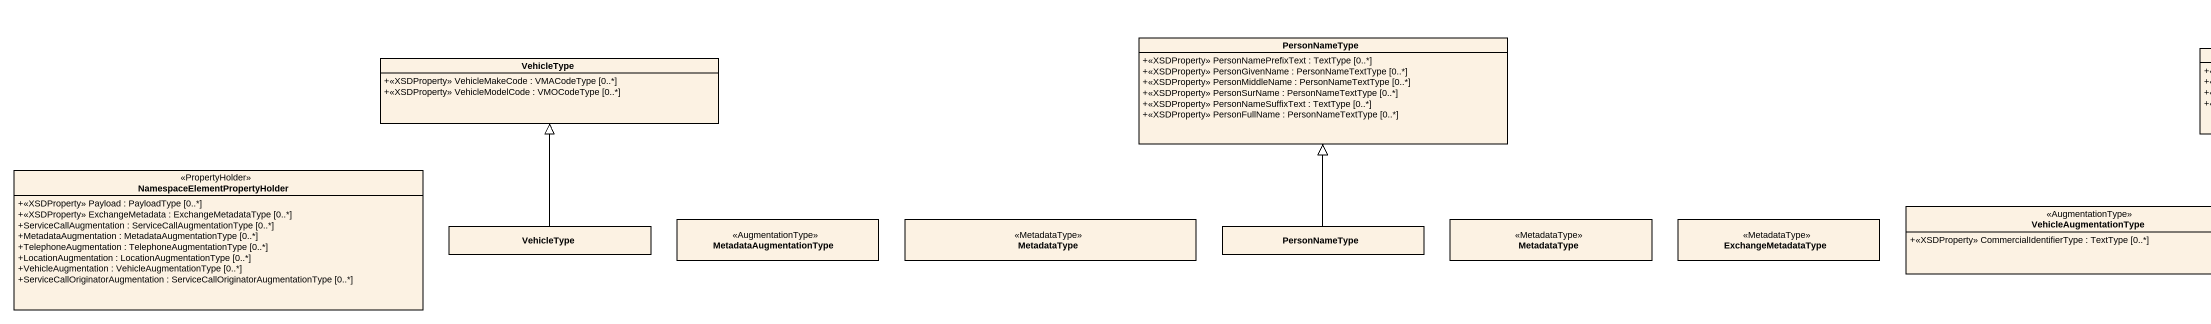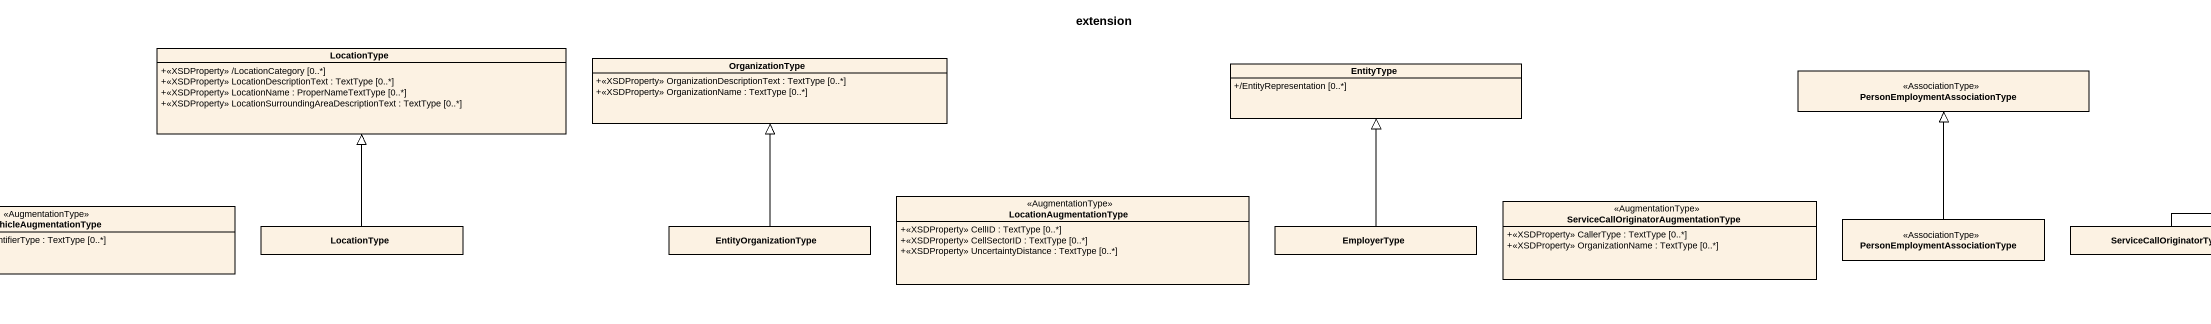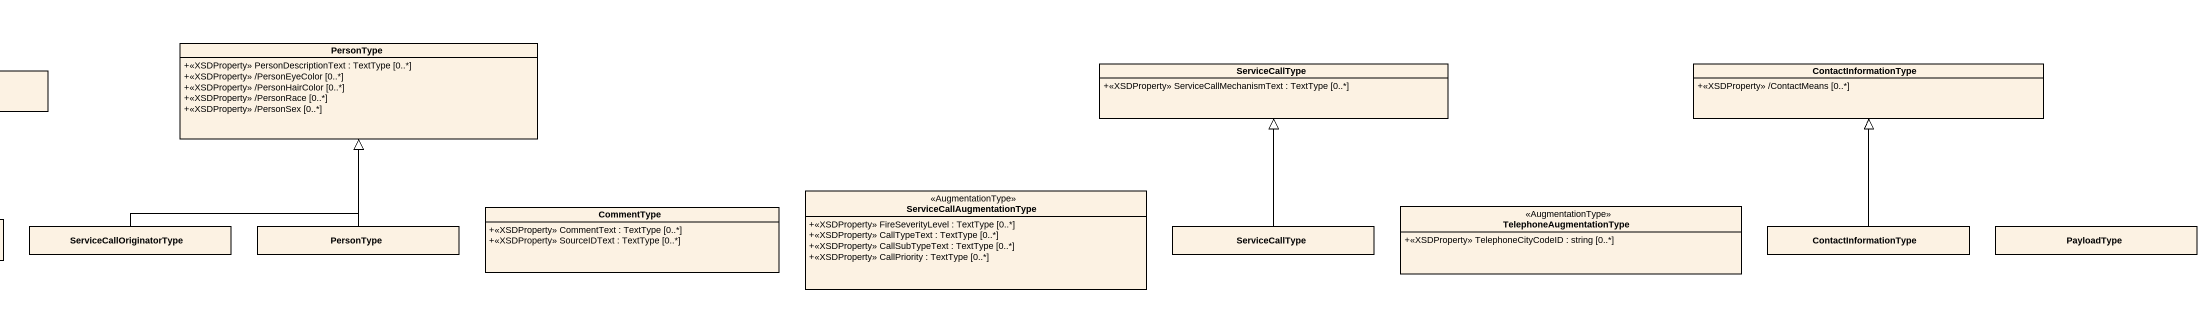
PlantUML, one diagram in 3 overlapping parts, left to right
@startuml
title extension
hide circle
hide empty members
skinparam classAttributeIconSize 0
class PersonNameType {
  +<<XSDProperty>> PersonNamePrefixText : TextType [0..*]
  +<<XSDProperty>> PersonGivenName : PersonNameTextType [0..*]
  +<<XSDProperty>> PersonMiddleName : PersonNameTextType [0..*]
  +<<XSDProperty>> PersonSurName : PersonNameTextType [0..*]
  +<<XSDProperty>> PersonNameSuffixText : TextType [0..*]
  +<<XSDProperty>> PersonFullName : PersonNameTextType [0..*]
}
class PersonType {
  +<<XSDProperty>> PersonDescriptionText : TextType [0..*]
  +<<XSDProperty>> /PersonEyeColor [0..*]
  +<<XSDProperty>> /PersonHairColor [0..*]
  +<<XSDProperty>> /PersonRace [0..*]
  +<<XSDProperty>> /PersonSex [0..*]
}
class VehicleType {
  +<<XSDProperty>> VehicleMakeCode : VMACodeType [0..*]
  +<<XSDProperty>> VehicleModelCode : VMOCodeType [0..*]
}
class LocationType {
  +<<XSDProperty>> /LocationCategory [0..*]
  +<<XSDProperty>> LocationDescriptionText : TextType [0..*]
  +<<XSDProperty>> LocationName : ProperNameTextType [0..*]
  +<<XSDProperty>> LocationSurroundingAreaDescriptionText : TextType [0..*]
}
class OrganizationType {
  +<<XSDProperty>> OrganizationDescriptionText : TextType [0..*]
  +<<XSDProperty>> OrganizationName : TextType [0..*]
}
class EntityType {
  +/EntityRepresentation [0..*]
}
class "PersonEmploymentAssociationType" as PersonEmploymentAssociationT <<AssociationType>>
class ServiceCallType {
  +<<XSDProperty>> ServiceCallMechanismText : TextType [0..*]
}
class ContactInformationType {
  +<<XSDProperty>> /ContactMeans [0..*]
}
class "NamespaceElementPropertyHolder" as NamespaceElementPropertyHold <<PropertyHolder>> {
  +<<XSDProperty>> Payload : PayloadType [0..*]
  +<<XSDProperty>> ExchangeMetadata : ExchangeMetadataType [0..*]
  +ServiceCallAugmentation : ServiceCallAugmentationType [0..*]
  +MetadataAugmentation : MetadataAugmentationType [0..*]
  +TelephoneAugmentation : TelephoneAugmentationType [0..*]
  +LocationAugmentation : LocationAugmentationType [0..*]
  +VehicleAugmentation : VehicleAugmentationType [0..*]
  +ServiceCallOriginatorAugmentation : ServiceCallOriginatorAugmentationType [0..*]
}
class LocationAugmentationType <<AugmentationType>> {
  +<<XSDProperty>> CellID : TextType [0..*]
  +<<XSDProperty>> CellSectorID : TextType [0..*]
  +<<XSDProperty>> UncertaintyDistance : TextType [0..*]
}
class "ServiceCallOriginatorAugmentationType" as ServiceCallOriginatorAugment <<AugmentationType>> {
  +<<XSDProperty>> CallerType : TextType [0..*]
  +<<XSDProperty>> OrganizationName : TextType [0..*]
}
class ServiceCallAugmentationType <<AugmentationType>> {
  +<<XSDProperty>> FireSeverityLevel : TextType [0..*]
  +<<XSDProperty>> CallTypeText : TextType [0..*]
  +<<XSDProperty>> CallSubTypeText : TextType [0..*]
  +<<XSDProperty>> CallPriority : TextType [0..*]
}
class "VehicleType" as VehicleType_2
class MetadataAugmentationType <<AugmentationType>>
class MetadataType <<MetadataType>>
class "PersonNameType" as PersonNameType_2
class "MetadataType" as MetadataType_2 <<MetadataType>>
class ExchangeMetadataType <<MetadataType>>
class VehicleAugmentationType <<AugmentationType>> {
  +<<XSDProperty>> CommercialIdentifierType : TextType [0..*]
}
class "LocationType" as LocationType_2
class EntityOrganizationType
class EmployerType
class "PersonEmploymentAssociationType" as PersonEmploymentAssociationT_2 <<AssociationType>>
class ServiceCallOriginatorType
class "PersonType" as PersonType_2
class CommentType {
  +<<XSDProperty>> CommentText : TextType [0..*]
  +<<XSDProperty>> SourceIDText : TextType [0..*]
}
class "ServiceCallType" as ServiceCallType_2
class TelephoneAugmentationType <<AugmentationType>> {
  +<<XSDProperty>> TelephoneCityCodeID : string [0..*]
}
class "ContactInformationType" as ContactInformationType_2
class PayloadType
VehicleType_2 -up-|> VehicleType
PersonNameType_2 -up-|> PersonNameType
LocationType_2 -up-|> LocationType
EntityOrganizationType -up-|> OrganizationType
EmployerType -up-|> EntityType
PersonEmploymentAssociationT_2 -up-|> PersonEmploymentAssociationT
ServiceCallOriginatorType -up-|> PersonType
PersonType_2 -up-|> PersonType
ServiceCallType_2 -up-|> ServiceCallType
ContactInformationType_2 -up-|> ContactInformationType
@enduml
